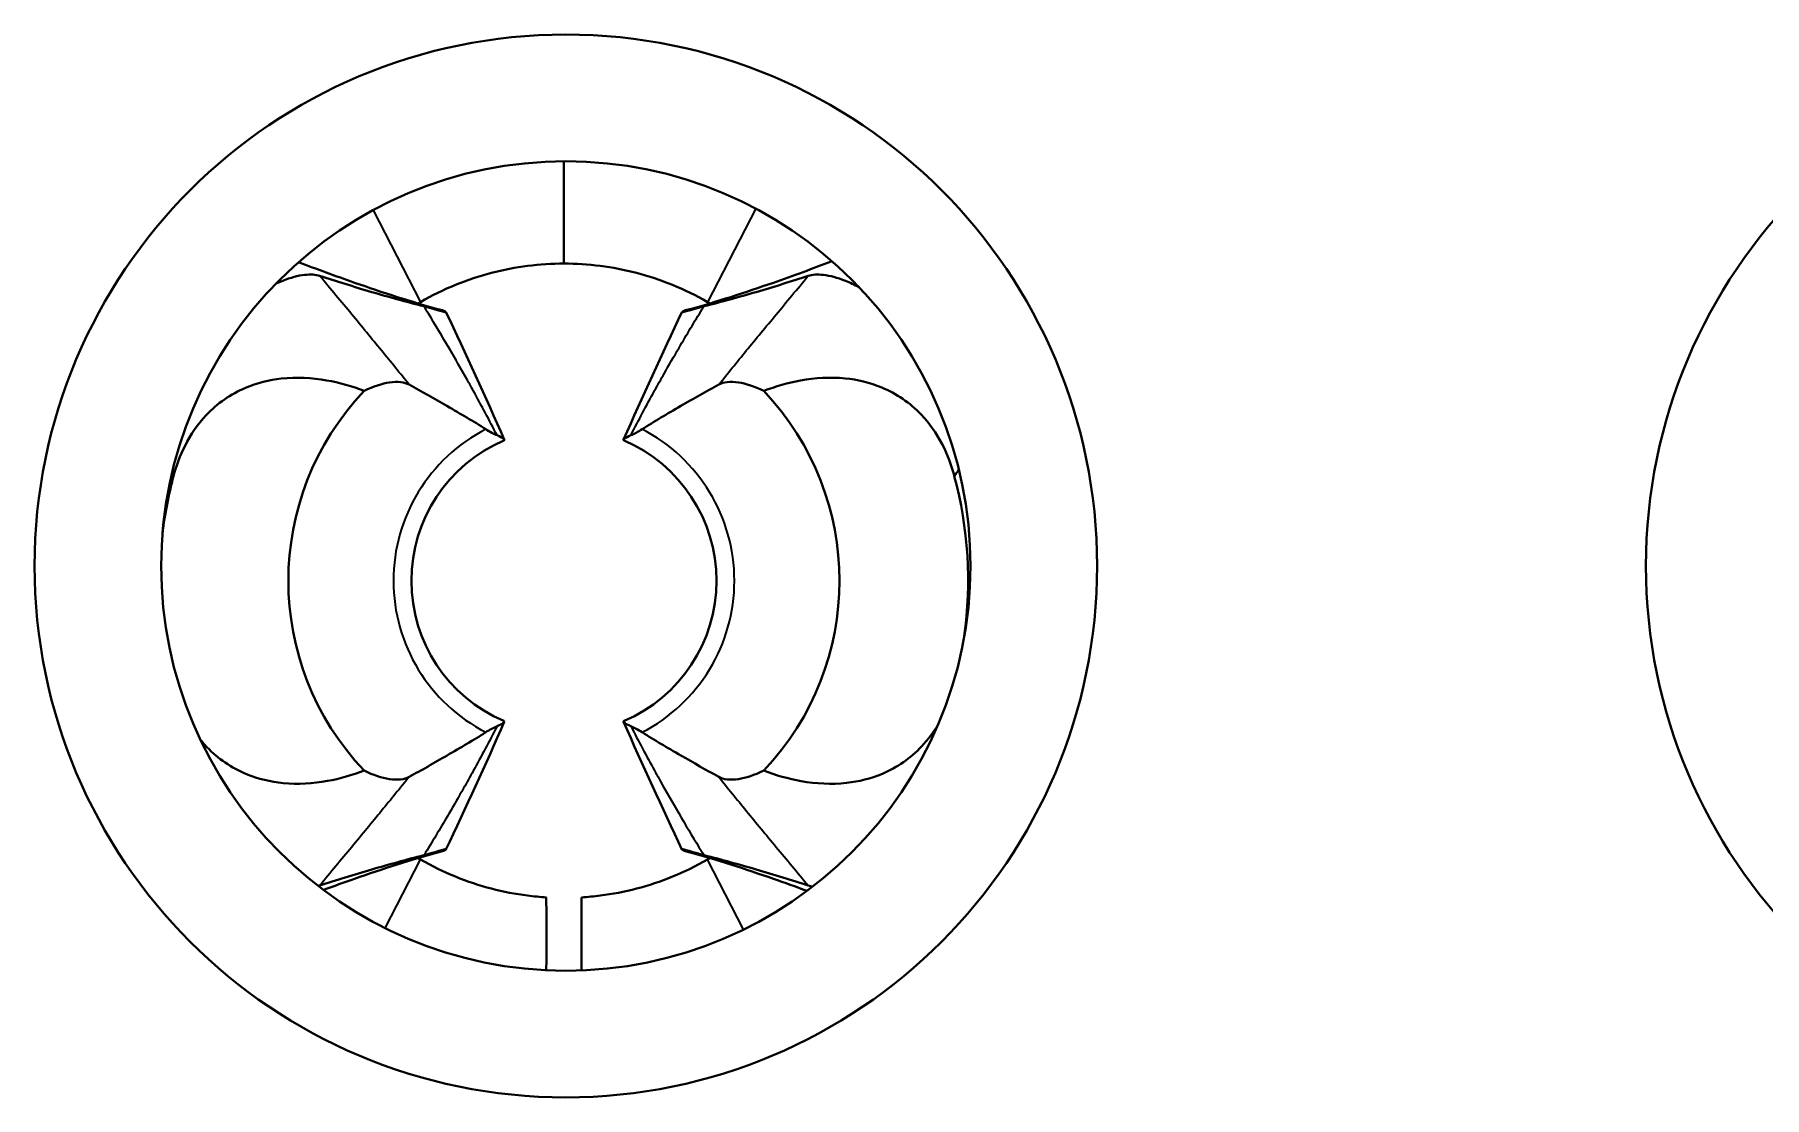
# Model space of a CAD drawing. Header units: millimetres. Extents: x 0 to 1682, y 0 to 1188.
# Drawn here: x 1333.607 to 1336.065, y 448.76 to 450.27 of the extents above; entities that cross this region are included whole.
import ezdxf

# ---------------------------------------------------------------- set-up
doc = ezdxf.new("R2010")
doc.units = ezdxf.units.MM
doc.header["$LTSCALE"] = 2
doc.layers.add('가시적인 것(ISO)', color=3, linetype='Continuous', lineweight=40)
doc.layers.add('가시적인 좁은 것(ISO)', color=3, linetype='Continuous', lineweight=35)

msp = doc.modelspace()

# ---------------------------------------------------------------- linework, layer by layer
at = {"layer": '가시적인 것(ISO)'}
msp.add_line((1334.359, 450.09), (1334.359, 449.9447), dxfattribs=at)
msp.add_line((1334.359, 450.09), (1334.359, 449.9447), dxfattribs=at)
for centre, radius in [((1334.3617, 449.5151), 0.755), ((1336.6517, 449.5151), 0.755), ((1334.3617, 449.5151), 0.575)]:
    msp.add_circle(centre, radius, dxfattribs=at)
for radius, start, end in [(0.3916, 136.4808, 223.5197), (0.3916, 316.4807, 43.5197), (0.2168, 113.2155, 246.7835), (0.2168, 293.2154, 66.7839), (0.5744, 164.9931, 173.2253), (0.5744, 352.1098, 15.0072)]:
    msp.add_arc((1334.359, 449.4941), radius, start, end, dxfattribs=at)
for centre, major_axis, ratio, start_param, end_param in [((1333.7359, 449.5634), (-0.463, -0.2959), 0.288477, 3.394763, 3.408056), ((1335.0041, 449.5469), (-0.4849, 0.3125), 0.282244, 6.024101, 6.037103), ((1333.7153, 449.6593), (-0.4764, -0.2156), 0.090673, 3.19962, 3.25302), ((1335.0027, 449.6594), (-0.4763, 0.2155), 0.09072, 6.171688, 6.225172), ((1333.7141, 449.4412), (-0.4848, 0.3124), 0.282264, 2.882484, 2.895485), ((1333.7154, 449.3289), (-0.4763, 0.2155), 0.090718, 3.030103, 3.083581), ((1335.0028, 449.329), (-0.4764, -0.2156), 0.090678, 0.058025, 0.111435), ((1334.9792, 449.4226), (-0.46, -0.2936), 0.289368, 0.254192, 0.267534)]:
    msp.add_ellipse(centre, major_axis=major_axis, ratio=ratio, start_param=start_param, end_param=end_param, dxfattribs=at)
for points, knots in [([(1334.1866, 449.8783), (1334.1629, 449.8845), (1334.1413, 449.891), (1334.1015, 449.9038), (1334.0811, 449.9107), (1334.0346, 449.927), (1334.0076, 449.9369), (1333.9818, 449.9467)], [0.000001, 0.000001, 0.000001, 0.000001, 0.0588699, 0.0588699, 0.1213777, 0.1213777, 0.2070436, 0.2070436, 0.2070436, 0.2070436]), ([(1334.155, 449.8901), (1334.1713, 449.8995), (1334.1881, 449.9076), (1334.2049, 449.9145), (1334.2218, 449.9214), (1334.2388, 449.927), (1334.2559, 449.9315), (1334.273, 449.9359), (1334.2902, 449.9392), (1334.3074, 449.9414), (1334.3246, 449.9436), (1334.3419, 449.9447), (1334.359, 449.9447)], [0, 0, 0, 0, 0.25, 0.25, 0.25, 0.5, 0.5, 0.5, 0.75, 0.75, 0.75, 1, 1, 1, 1]), ([(1334.359, 449.9447), (1334.3762, 449.9447), (1334.3935, 449.9436), (1334.4107, 449.9414), (1334.4279, 449.9392), (1334.4451, 449.9359), (1334.4622, 449.9315), (1334.4793, 449.927), (1334.4963, 449.9214), (1334.5132, 449.9145), (1334.53, 449.9076), (1334.5468, 449.8995), (1334.5631, 449.8901)], [0, 0, 0, 0, 0.25, 0.25, 0.25, 0.5, 0.5, 0.5, 0.75, 0.75, 0.75, 1, 1, 1, 1]), ([(1334.74, 449.9481), (1334.7131, 449.9379), (1334.6848, 449.9274), (1334.637, 449.9107), (1334.6165, 449.9038), (1334.5767, 449.891), (1334.5551, 449.8845), (1334.5315, 449.8783)], [0.0435794, 0.0435794, 0.0435794, 0.0435794, 0.135923, 0.135923, 0.2001231, 0.2001231, 0.2605456, 0.2605456, 0.2605456, 0.2605456]), ([(1333.9498, 449.9163), (1333.9531, 449.9177), (1333.9563, 449.9191), (1333.9709, 449.9249), (1333.9813, 449.9276), (1333.9989, 449.9296), (1334.0061, 449.9291), (1334.0118, 449.9273)], [-0.01429231, -0.01429231, -0.01429231, -0.01429231, -0.0125463, -0.0125463, -0.00607167, -0.00607167, -0.000001, -0.000001, -0.000001, -0.000001]), ([(1334.0118, 449.9273), (1334.0353, 449.9197), (1334.0604, 449.9118), (1334.0977, 449.9008), (1334.1101, 449.8973), (1334.1344, 449.8906), (1334.1472, 449.8872), (1334.1601, 449.884)], [0.000001, 0.000001, 0.000001, 0.000001, 0.02510025, 0.02510025, 0.03680794, 0.03680794, 0.04760817, 0.04760817, 0.04760817, 0.04760817]), ([(1334.558, 449.884), (1334.5709, 449.8872), (1334.5836, 449.8906), (1334.6079, 449.8973), (1334.6202, 449.9008), (1334.6576, 449.9118), (1334.6827, 449.9196), (1334.7063, 449.9273)], [0.000001, 0.000001, 0.000001, 0.000001, 0.01087287, 0.01087287, 0.02267328, 0.02267328, 0.04807128, 0.04807128, 0.04807128, 0.04807128]), ([(1334.7063, 449.9273), (1334.7121, 449.9291), (1334.7193, 449.9296), (1334.737, 449.9275), (1334.7475, 449.9248), (1334.7653, 449.9177), (1334.7718, 449.9147), (1334.7785, 449.9112)], [-0.04812161, -0.04812161, -0.04812161, -0.04812161, -0.04200366, -0.04200366, -0.035477, -0.035477, -0.03198349, -0.03198349, -0.03198349, -0.03198349]), ([(1334.1628, 449.8833), (1334.1832, 449.8777), (1334.1926, 449.8743), (1334.1909, 449.8762), (1334.1905, 449.8765), (1334.1898, 449.877)], [0.000001, 0.000001, 0.000001, 0.000001, 0.01769583, 0.01769583, 0.02027831, 0.02027831, 0.02027831, 0.02027831]), ([(1334.5553, 449.8833), (1334.5349, 449.8777), (1334.5255, 449.8744), (1334.5272, 449.8762), (1334.5276, 449.8765), (1334.5283, 449.877)], [-0.02032758, -0.02032758, -0.02032758, -0.02032758, -0.00261133, -0.00261133, -0.000001, -0.000001, -0.000001, -0.000001]), ([(1334.0751, 449.7638), (1334.058, 449.7704), (1334.0401, 449.7756), (1334.0008, 449.7825), (1333.9791, 449.7837), (1333.9401, 449.7794), (1333.923, 449.7752), (1333.8961, 449.7638), (1333.8861, 449.7584), (1333.8673, 449.7453), (1333.8586, 449.7379), (1333.8386, 449.7166), (1333.8286, 449.702), (1333.8136, 449.6722), (1333.8082, 449.6577), (1333.8042, 449.6428)], [0.000001, 0.000001, 0.000001, 0.000001, 0.00626223, 0.00626223, 0.01343841, 0.01343841, 0.01913464, 0.01913464, 0.02272973, 0.02272973, 0.02626393, 0.02626393, 0.03167014, 0.03167014, 0.03630667, 0.03630667, 0.03630667, 0.03630667]), ([(1334.139, 449.7728), (1334.1324, 449.7764), (1334.1229, 449.7776), (1334.1006, 449.7743), (1334.0884, 449.7704), (1334.0751, 449.7638)], [0.000001, 0.000001, 0.000001, 0.000001, 0.00832328, 0.00832328, 0.01574209, 0.01574209, 0.01574209, 0.01574209]), ([(1334.139, 449.7728), (1334.1569, 449.763), (1334.175, 449.7527), (1334.2126, 449.7309), (1334.2302, 449.7208), (1334.248, 449.7094)], [0.000001, 0.000001, 0.000001, 0.000001, 0.02267265, 0.02267265, 0.04797339, 0.04797339, 0.04797339, 0.04797339]), ([(1334.4701, 449.7094), (1334.4878, 449.7207), (1334.5056, 449.731), (1334.543, 449.7527), (1334.5611, 449.763), (1334.5791, 449.7728)], [0.000001, 0.000001, 0.000001, 0.000001, 0.02202225, 0.02202225, 0.04195247, 0.04195247, 0.04195247, 0.04195247]), ([(1334.643, 449.7638), (1334.6298, 449.7704), (1334.6176, 449.7742), (1334.5953, 449.7776), (1334.5857, 449.7765), (1334.5791, 449.7728)], [0.000001, 0.000001, 0.000001, 0.000001, 0.00737627, 0.00737627, 0.01570949, 0.01570949, 0.01570949, 0.01570949]), ([(1334.9139, 449.6428), (1334.9096, 449.6586), (1334.9039, 449.6739), (1334.8884, 449.7038), (1334.8784, 449.718), (1334.8586, 449.7386), (1334.85, 449.746), (1334.8311, 449.7589), (1334.8211, 449.7643), (1334.7937, 449.7757), (1334.7762, 449.7798), (1334.7373, 449.7837), (1334.7159, 449.7824), (1334.6774, 449.7754), (1334.6599, 449.7703), (1334.643, 449.7638)], [0.000001, 0.000001, 0.000001, 0.000001, 0.00488809, 0.00488809, 0.01015041, 0.01015041, 0.01364946, 0.01364946, 0.01725329, 0.01725329, 0.02305912, 0.02305912, 0.03007931, 0.03007931, 0.03622793, 0.03622793, 0.03622793, 0.03622793]), ([(1334.248, 449.7094), (1334.2509, 449.7075), (1334.2537, 449.7059), (1334.259, 449.703), (1334.2616, 449.7017), (1334.264, 449.7007)], [-0.007255096, -0.007255096, -0.007255096, -0.007255096, -0.003632959, -0.003632959, -0.000001, -0.000001, -0.000001, -0.000001]), ([(1334.2739, 449.6935), (1334.2748, 449.6941), (1334.2744, 449.695), (1334.2727, 449.6962), (1334.2711, 449.6975), (1334.2682, 449.699), (1334.264, 449.7007)], [0, 0, 0, 0, 0.5, 0.5, 0.5, 1, 1, 1, 1]), ([(1334.4541, 449.7007), (1334.4499, 449.699), (1334.447, 449.6975), (1334.4454, 449.6962), (1334.4437, 449.695), (1334.4433, 449.6941), (1334.4442, 449.6935)], [0, 0, 0, 0, 0.5, 0.5, 0.5, 1, 1, 1, 1]), ([(1334.4541, 449.7007), (1334.4565, 449.7017), (1334.4591, 449.703), (1334.4644, 449.7059), (1334.4672, 449.7075), (1334.4701, 449.7094)], [-0.007254423, -0.007254423, -0.007254423, -0.007254423, -0.003622775, -0.003622775, -0.000001, -0.000001, -0.000001, -0.000001]), ([(1334.264, 449.2875), (1334.2682, 449.2892), (1334.2711, 449.2907), (1334.2727, 449.292), (1334.2744, 449.2932), (1334.2748, 449.2941), (1334.2739, 449.2947)], [0, 0, 0, 0, 0.5, 0.5, 0.5, 1, 1, 1, 1]), ([(1334.4442, 449.2947), (1334.4433, 449.2941), (1334.4437, 449.2932), (1334.4454, 449.292), (1334.447, 449.2907), (1334.4499, 449.2892), (1334.4541, 449.2875)], [0, 0, 0, 0, 0.5, 0.5, 0.5, 1, 1, 1, 1]), ([(1334.248, 449.2788), (1334.2303, 449.2675), (1334.2125, 449.2573), (1334.1751, 449.2355), (1334.157, 449.2252), (1334.139, 449.2154)], [0.000001, 0.000001, 0.000001, 0.000001, 0.02202179, 0.02202179, 0.04195434, 0.04195434, 0.04195434, 0.04195434]), ([(1334.264, 449.2875), (1334.2616, 449.2865), (1334.259, 449.2852), (1334.2537, 449.2823), (1334.2509, 449.2807), (1334.248, 449.2788)], [-0.007253637, -0.007253637, -0.007253637, -0.007253637, -0.003622384, -0.003622384, -0.000001, -0.000001, -0.000001, -0.000001]), ([(1334.4701, 449.2788), (1334.4672, 449.2807), (1334.4644, 449.2823), (1334.4591, 449.2852), (1334.4565, 449.2865), (1334.4541, 449.2875)], [-0.007255314, -0.007255314, -0.007255314, -0.007255314, -0.003633065, -0.003633065, -0.000001, -0.000001, -0.000001, -0.000001]), ([(1334.5791, 449.2154), (1334.5612, 449.2252), (1334.5431, 449.2355), (1334.5055, 449.2573), (1334.4879, 449.2675), (1334.4701, 449.2788)], [0.000001, 0.000001, 0.000001, 0.000001, 0.02266577, 0.02266577, 0.04797204, 0.04797204, 0.04797204, 0.04797204]), ([(1334.643, 449.2244), (1334.6601, 449.2178), (1334.678, 449.2127), (1334.7173, 449.2057), (1334.739, 449.2045), (1334.778, 449.2088), (1334.7951, 449.213), (1334.822, 449.2244), (1334.832, 449.2299), (1334.8508, 449.2429), (1334.8594, 449.2504), (1334.8763, 449.2682), (1334.8841, 449.2787), (1334.8909, 449.29)], [0.000001, 0.000001, 0.000001, 0.000001, 0.00626235, 0.00626235, 0.0134386, 0.0134386, 0.01913477, 0.01913477, 0.02272976, 0.02272976, 0.0262638, 0.0262638, 0.03025485, 0.03025485, 0.03025485, 0.03025485]), ([(1333.8424, 449.2682), (1333.8454, 449.2646), (1333.8485, 449.2611), (1333.8596, 449.2495), (1333.8683, 449.2421), (1333.8871, 449.2292), (1333.8972, 449.2238), (1333.9246, 449.2125), (1333.9422, 449.2084), (1333.9811, 449.2046), (1334.0024, 449.2059), (1334.0408, 449.2129), (1334.0583, 449.218), (1334.0751, 449.2244)], [0.00873439, 0.00873439, 0.00873439, 0.00873439, 0.01016888, 0.01016888, 0.01366516, 0.01366516, 0.01727295, 0.01727295, 0.02310028, 0.02310028, 0.0300965, 0.0300965, 0.03622826, 0.03622826, 0.03622826, 0.03622826]), ([(1334.0751, 449.2244), (1334.0883, 449.2179), (1334.1005, 449.214), (1334.1228, 449.2106), (1334.1324, 449.2118), (1334.139, 449.2154)], [0.000001, 0.000001, 0.000001, 0.000001, 0.00737626, 0.00737626, 0.01570945, 0.01570945, 0.01570945, 0.01570945]), ([(1334.5791, 449.2154), (1334.5857, 449.2118), (1334.5952, 449.2106), (1334.6175, 449.214), (1334.6297, 449.2178), (1334.643, 449.2244)], [0.000001, 0.000001, 0.000001, 0.000001, 0.00832329, 0.00832329, 0.01574211, 0.01574211, 0.01574211, 0.01574211]), ([(1334.1601, 449.1042), (1334.1472, 449.101), (1334.1345, 449.0976), (1334.1102, 449.0909), (1334.0979, 449.0874), (1334.0605, 449.0764), (1334.0354, 449.0686), (1334.0118, 449.061)], [0.000001, 0.000001, 0.000001, 0.000001, 0.01087239, 0.01087239, 0.02267253, 0.02267253, 0.04807062, 0.04807062, 0.04807062, 0.04807062]), ([(1334.0171, 449.0548), (1334.0318, 449.0602), (1334.0467, 449.0655), (1334.0812, 449.0776), (1334.1016, 449.0845), (1334.1414, 449.0972), (1334.163, 449.1037), (1334.1866, 449.1099)], [0.0873718, 0.0873718, 0.0873718, 0.0873718, 0.1360095, 0.1360095, 0.2001654, 0.2001654, 0.2604816, 0.2604816, 0.2604816, 0.2604816]), ([(1334.3341, 449.0443), (1334.3252, 449.0448), (1334.3163, 449.0456), (1334.3074, 449.0468), (1334.2901, 449.049), (1334.273, 449.0523), (1334.2559, 449.0567), (1334.2388, 449.0612), (1334.2218, 449.0668), (1334.2049, 449.0737), (1334.1881, 449.0806), (1334.1713, 449.0887), (1334.155, 449.0981)], [0.0000003, 0.0000003, 0.0000003, 0.0000003, 0.146665, 0.146665, 0.146665, 0.43111, 0.43111, 0.43111, 0.715555, 0.715555, 0.715555, 1, 1, 1, 1]), ([(1334.1628, 449.1049), (1334.1832, 449.1106), (1334.1926, 449.1139), (1334.1909, 449.112), (1334.1905, 449.1117), (1334.1898, 449.1112)], [-0.02032757, -0.02032757, -0.02032757, -0.02032757, -0.00261135, -0.00261135, -0.000001, -0.000001, -0.000001, -0.000001]), ([(1334.5631, 449.0981), (1334.5468, 449.0887), (1334.53, 449.0806), (1334.5132, 449.0737), (1334.4963, 449.0668), (1334.4792, 449.0612), (1334.4622, 449.0567), (1334.4451, 449.0523), (1334.428, 449.049), (1334.4107, 449.0468), (1334.4018, 449.0456), (1334.3929, 449.0448), (1334.384, 449.0443)], [0, 0, 0, 0, 0.2844503, 0.2844503, 0.2844503, 0.5689005, 0.5689005, 0.5689005, 0.8533508, 0.8533508, 0.8533508, 0.9999997, 0.9999997, 0.9999997, 0.9999997]), ([(1334.5553, 449.1049), (1334.5349, 449.1106), (1334.5255, 449.1139), (1334.5272, 449.112), (1334.5276, 449.1117), (1334.5283, 449.1112)], [0.000001, 0.000001, 0.000001, 0.000001, 0.01769584, 0.01769584, 0.02027831, 0.02027831, 0.02027831, 0.02027831]), ([(1334.5315, 449.1099), (1334.5552, 449.1037), (1334.5768, 449.0972), (1334.6166, 449.0844), (1334.637, 449.0775), (1334.6727, 449.0651), (1334.6887, 449.0593), (1334.7046, 449.0534)], [0.000001, 0.000001, 0.000001, 0.000001, 0.0588726, 0.0588726, 0.1213808, 0.1213808, 0.172457, 0.172457, 0.172457, 0.172457]), ([(1334.7063, 449.061), (1334.6828, 449.0686), (1334.6577, 449.0764), (1334.6204, 449.0874), (1334.608, 449.0909), (1334.5837, 449.0976), (1334.5709, 449.101), (1334.558, 449.1042)], [0.000001, 0.000001, 0.000001, 0.000001, 0.02510087, 0.02510087, 0.0368086, 0.0368086, 0.04760889, 0.04760889, 0.04760889, 0.04760889]), ([(1334.334, 448.9407), (1334.334, 448.9534), (1334.3341, 448.9882), (1334.334, 449.0226), (1334.334, 449.0442)], [0.4757893, 0.4757893, 0.4757893, 0.4757893, 0.6666667, 0.9999916, 0.9999916, 0.9999916, 0.9999916]), ([(1334.384, 449.0442), (1334.3841, 449.0226), (1334.384, 448.9881), (1334.384, 448.9533), (1334.384, 448.9405)], [0.0000084, 0.0000084, 0.0000084, 0.0000084, 0.3333333, 0.5253847, 0.5253847, 0.5253847, 0.5253847])]:
    msp.add_open_spline(points, degree=3, knots=knots, dxfattribs=at)
for points in [[(1334.1516, 449.8881), (1334.1527, 449.8887), (1334.1538, 449.8894), (1334.155, 449.8901)], [(1334.5631, 449.8901), (1334.5643, 449.8894), (1334.5654, 449.8887), (1334.5665, 449.8881)], [(1334.1913, 449.8758), (1334.2198, 449.8162), (1334.2474, 449.7558), (1334.2743, 449.6946)], [(1334.4438, 449.6946), (1334.4707, 449.7558), (1334.4983, 449.8162), (1334.5268, 449.8758)], [(1334.2739, 449.6935), (1334.2738, 449.6934), (1334.2737, 449.6934), (1334.2736, 449.6933)], [(1334.4442, 449.6935), (1334.4443, 449.6934), (1334.4444, 449.6934), (1334.4445, 449.6933)], [(1334.2743, 449.2936), (1334.2474, 449.2324), (1334.2198, 449.172), (1334.1913, 449.1124)], [(1334.2739, 449.2947), (1334.2738, 449.2948), (1334.2737, 449.2948), (1334.2736, 449.2949)], [(1334.5268, 449.1124), (1334.4983, 449.172), (1334.4707, 449.2324), (1334.4438, 449.2936)], [(1334.4442, 449.2947), (1334.4443, 449.2948), (1334.4444, 449.2948), (1334.4445, 449.2949)], [(1334.155, 449.0981), (1334.1538, 449.0988), (1334.1527, 449.0995), (1334.1516, 449.1001)], [(1334.5665, 449.1001), (1334.5654, 449.0995), (1334.5643, 449.0988), (1334.5631, 449.0981)], [(1334.0118, 449.061), (1334.0111, 449.0607), (1334.0104, 449.0606), (1334.0098, 449.0604)], [(1334.7127, 449.0595), (1334.7104, 449.0599), (1334.7083, 449.0603), (1334.7063, 449.061)]]:
    msp.add_open_spline(points, degree=3, dxfattribs=at)
at = {"layer": '가시적인 좁은 것(ISO)'}
for p, q in [((1334.0878, 450.0206), (1334.155, 449.8901)), ((1334.6315, 450.0228), (1334.5631, 449.8901)), ((1334.1048, 449.0007), (1334.155, 449.0981)), ((1334.6144, 448.9985), (1334.5631, 449.0981))]:
    msp.add_line(p, q, dxfattribs=at)
for radius, start, end in [(0.4186, 113.8497, 114.1331), (0.4186, 65.8666, 66.15), (0.2423, 117.287, 242.711), (0.2423, 297.2867, 62.711), (0.4186, 245.8667, 246.1501), (0.4186, 293.8497, 294.1331)]:
    msp.add_arc((1334.359, 449.4941), radius, start, end, dxfattribs=at)
for points in [[(1334.139, 449.7728), (1334.1264, 449.7885), (1334.1001, 449.8208), (1334.0578, 449.8722), (1334.0275, 449.9085), (1334.0118, 449.9273)], [(1333.8042, 449.6428), (1333.8035, 449.644), (1333.8027, 449.6451), (1333.8019, 449.6462)], [(1334.9139, 449.6428), (1334.916, 449.6459), (1334.9181, 449.6489), (1334.9202, 449.652)], [(1334.5791, 449.2154), (1334.5917, 449.1997), (1334.618, 449.1674), (1334.6603, 449.1161), (1334.6906, 449.0797), (1334.7063, 449.061)]]:
    msp.add_open_spline(points, degree=3, dxfattribs=at)
for points, knots in [([(1334.5791, 449.7728), (1334.5916, 449.7884), (1334.6047, 449.8045), (1334.6182, 449.8211), (1334.6318, 449.8377), (1334.646, 449.8548), (1334.6607, 449.8725), (1334.6753, 449.8902), (1334.6906, 449.9085), (1334.7063, 449.9273)], [0, 0, 0, 0, 0.333333, 0.333333, 0.333333, 0.666667, 0.666667, 0.666667, 1, 1, 1, 1]), ([(1334.264, 449.7007), (1334.2531, 449.722), (1334.2419, 449.7429), (1334.2305, 449.7636), (1334.2276, 449.7688), (1334.2247, 449.774), (1334.2218, 449.7792), (1334.2133, 449.7945), (1334.2046, 449.8096), (1334.1958, 449.8246), (1334.1861, 449.8412), (1334.1763, 449.8576), (1334.1664, 449.8738), (1334.1643, 449.8772), (1334.1622, 449.8806), (1334.1601, 449.884)], [0, 0, 0, 0, 0.333333, 0.333333, 0.333333, 0.417641, 0.417641, 0.417641, 0.666667, 0.666667, 0.666667, 0.942116, 0.942116, 0.942116, 1, 1, 1, 1]), ([(1334.4541, 449.7007), (1334.4652, 449.7223), (1334.4765, 449.7435), (1334.4879, 449.7642), (1334.4925, 449.7725), (1334.4971, 449.7807), (1334.5017, 449.7888), (1334.5086, 449.8011), (1334.5156, 449.8132), (1334.5226, 449.8252), (1334.5335, 449.8438), (1334.5445, 449.8621), (1334.5556, 449.8801), (1334.5564, 449.8814), (1334.5572, 449.8827), (1334.558, 449.884)], [0, 0, 0, 0, 0.3333333, 0.3333333, 0.3333333, 0.4660323, 0.4660323, 0.4660323, 0.6666667, 0.6666667, 0.6666667, 0.9774522, 0.9774522, 0.9774522, 1, 1, 1, 1]), ([(1334.264, 449.2875), (1334.2529, 449.2659), (1334.2416, 449.2447), (1334.2301, 449.224), (1334.2256, 449.2157), (1334.221, 449.2075), (1334.2164, 449.1994), (1334.2095, 449.1871), (1334.2025, 449.175), (1334.1955, 449.163), (1334.1846, 449.1444), (1334.1736, 449.1261), (1334.1625, 449.1081), (1334.1617, 449.1068), (1334.1609, 449.1055), (1334.1601, 449.1042)], [0, 0, 0, 0, 0.3333333, 0.3333333, 0.3333333, 0.4661242, 0.4661242, 0.4661242, 0.6666667, 0.6666667, 0.6666667, 0.9773987, 0.9773987, 0.9773987, 1, 1, 1, 1]), ([(1334.4541, 449.2875), (1334.465, 449.2662), (1334.4762, 449.2453), (1334.4876, 449.2247), (1334.4903, 449.2197), (1334.4931, 449.2147), (1334.4959, 449.2097), (1334.5046, 449.1942), (1334.5133, 449.1789), (1334.5222, 449.1638), (1334.5316, 449.1476), (1334.5412, 449.1316), (1334.5509, 449.1157), (1334.5533, 449.1118), (1334.5556, 449.108), (1334.558, 449.1042)], [0, 0, 0, 0, 0.333333, 0.333333, 0.333333, 0.414625, 0.414625, 0.414625, 0.666667, 0.666667, 0.666667, 0.935208, 0.935208, 0.935208, 1, 1, 1, 1]), ([(1334.139, 449.2154), (1334.1265, 449.1998), (1334.1134, 449.1838), (1334.0998, 449.1672), (1334.0863, 449.1505), (1334.0721, 449.1334), (1334.0574, 449.1157), (1334.0428, 449.098), (1334.0275, 449.0797), (1334.0118, 449.061)], [0, 0, 0, 0, 0.333333, 0.333333, 0.333333, 0.666667, 0.666667, 0.666667, 1, 1, 1, 1])]:
    msp.add_open_spline(points, degree=3, knots=knots, dxfattribs=at)

doc.saveas('drawing.dxf')
